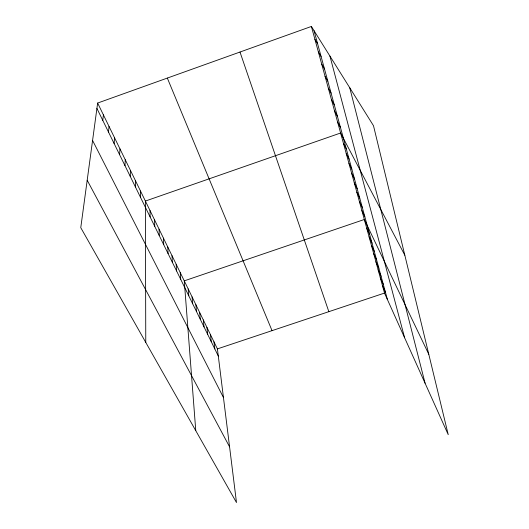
<?xml version="1.0" encoding="UTF-8"?>
<svg xmlns="http://www.w3.org/2000/svg" width="529" height="529" viewBox="0 0 529 529"><rect width="100%" height="100%" fill="white"/><g stroke="black" fill="none" stroke-linecap="round" stroke-linejoin="round"><path stroke-width="0.79" d="M140.456 197.244L140.509 191.042M135.404 186.935L135.53 180.819M130.246 176.415L130.445 170.384M124.976 165.676L125.261 159.738M119.6 154.706L119.964 148.874M114.112 143.511L114.562 137.778M108.505 132.065L109.04 126.444M102.771 120.374L103.4 114.872M97.64 103.049L80.765 227.675L236.489 502.55L217.412 348.895L97.64 103.049L311.383 26.45L373.5 125.73L448.235 434.666L384.504 293.079L311.383 26.45M217.412 348.895L384.504 293.079M314.914 39.325L317.605 43.735M318.365 51.921L321.083 56.477M321.751 64.247L324.482 68.949M325.057 76.315L327.815 81.149M328.297 88.125L331.075 93.084M331.471 99.697L334.262 104.775M334.579 111.03L337.39 116.221M87.186 180.23L229.573 446.84M337.621 122.133L340.451 127.436M404.83 255.223L340.603 133.01L145.389 201.06L145.773 342.428M343.447 143.359L346.297 148.861M346.231 153.516L349.094 159.11M92.575 140.45L223.456 397.55M348.961 163.474L351.838 169.154M351.64 173.254L354.529 179.014M354.271 182.842L357.168 188.681M356.857 192.258L359.76 198.177M96.913 108.425L218.298 356.03M359.389 201.503L362.299 207.487M361.876 210.582L364.798 216.632M428.794 354.298L364.322 219.495L184.264 280.853L195.77 430.672M366.723 228.257L369.652 234.426M369.083 236.853L372.019 243.089M371.404 245.311L374.34 251.592M373.679 253.616L376.622 259.951M375.921 261.776L378.863 268.163M378.116 269.803L381.065 276.237M380.285 277.692L383.227 284.166M382.407 285.448L385.357 291.968M167.329 78.074L272.038 330.645M239.994 52.034L328.846 311.667M314.047 30.708L387.453 299.632M329.937 56.107L404.632 337.806M349.755 87.774L425.078 383.214M213.974 341.833L214.82 348.942M210.476 334.652L211.289 341.734M206.918 327.352L207.699 334.407M203.301 319.933L204.042 326.948M199.625 312.381L200.326 319.364M195.882 304.704L196.543 311.654M192.073 296.888L192.688 303.798M188.205 288.94L188.774 295.81M180.25 272.614L180.726 279.391M176.17 264.236L176.593 270.96M172.011 255.699L172.381 262.377M167.779 247.01L168.096 253.629M163.468 238.162L163.726 244.722M159.07 229.143L159.275 235.643M154.6 219.958L154.746 226.392M150.038 210.602L150.117 216.963"/></g></svg>
